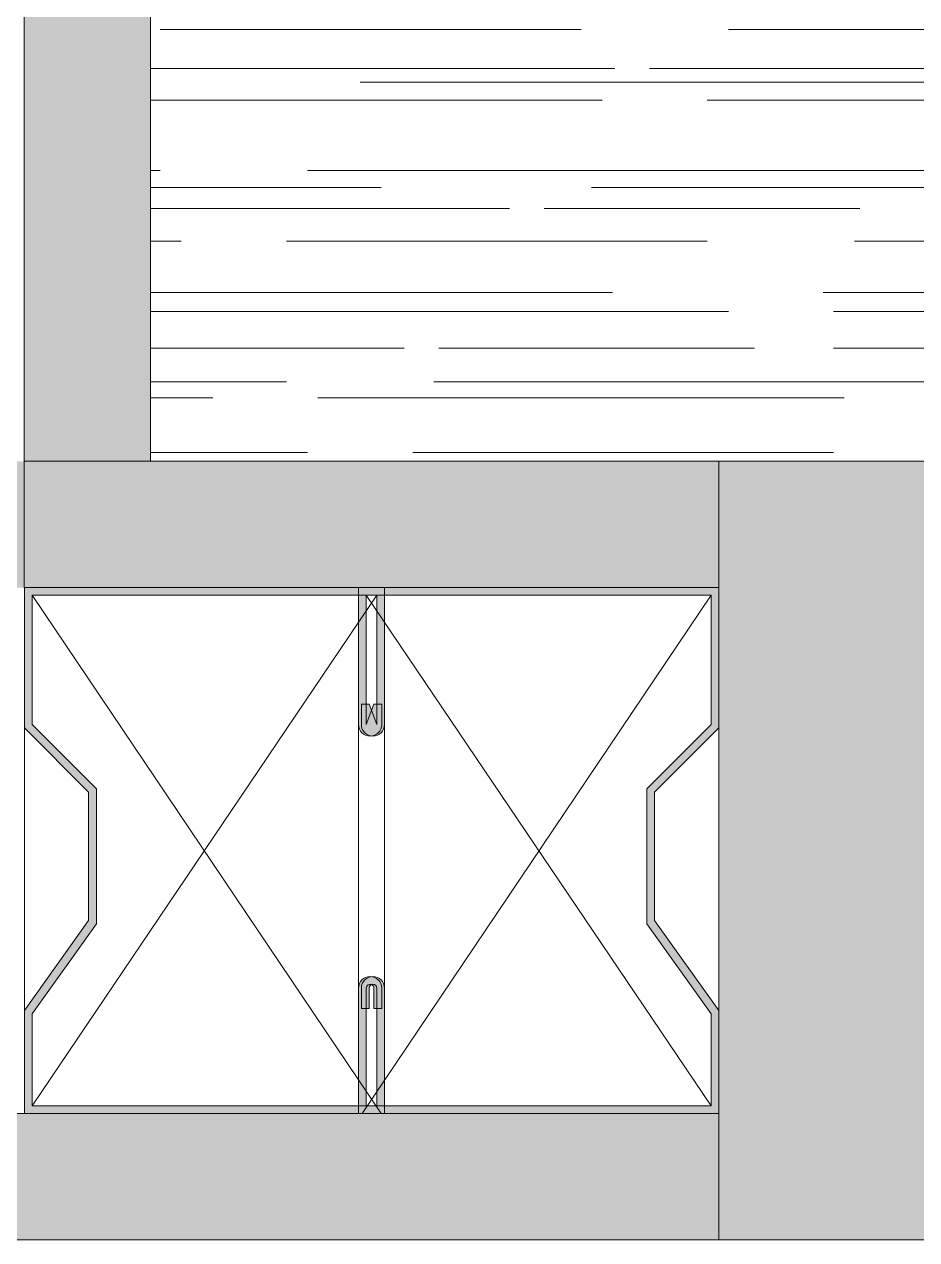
# Model space of a CAD drawing. Header units: inches. Extents: x 4017 to 5703, y -944 to 2840.
# Drawn here: x 5037.25 to 5045.73, y 1246.78 to 1258.34 of the extents above; entities that cross this region are included whole.
import ezdxf

# ---------------------------------------------------------------- set-up
doc = ezdxf.new("R2010")
doc.units = ezdxf.units.IN
doc.header["$MEASUREMENT"] = 0
doc.layers.get('0').update_dxf_attribs({"color": 5})
doc.layers.add('1 - plaster', color=1, linetype='Continuous', lineweight=9)
doc.layers.add('1 - subStructural - Bearing', color=132, linetype='Continuous', lineweight=9)

# ---------------------------------------------------------------- blocks, each defined once
blk = doc.blocks.new('ddddw')
at = {"layer": '1 - plaster', "true_color": 0xe0a352}
for points in [[(5.999848489560463, 6.789079851010683), (5.999848489560463, 5.589079851017232), (-6.799999512404611, 5.589080469591863), (-6.799999512404611, 6.789080469588953)], [(5.999848489560463, 6.789080958693376), (5.999848489560463, -0.6109579730728001), (7.999848489560463, -0.6109579730728001), (7.999848489560463, 2.3890420269272), (9.999848489560463, 2.3890420269272), (9.999848489560463, 6.789087424676836)], [(5.999848489559554, 0.5890416431248013), (5.999848489560463, -0.6109583568704693), (-0.6735058052763634, -0.6109641400198598), (-0.6735058052763634, 0.5890358599772298)], [(0.6000078125061918, -213.3997950419271), (-0.5999921874908978, -213.3997942376664), (-0.6000039100790673, -0.6109606410882407), (0.5999960899180223, -0.6109606410882407)]]:
    blk.add_hatch(color=33, dxfattribs=at).paths.add_polyline_path(points)
at = {"layer": '1 - subStructural - Bearing'}
h = blk.add_hatch(color=256, dxfattribs=at)
h.dxf.hatch_style = 1
edge = h.paths.add_edge_path()
edge.add_line((-0.5998370849747516, 4.611288912350574), (-0.5998370644856549, 5.589048894169537))
edge.add_line((-0.599837064485655, 5.589048894169537), (2.823288102840706, 5.589057257482636))
edge.add_line((2.823288102840706, 5.589057257482636), (2.823288089183734, 4.397232382867514))
edge.add_arc((2.713290088223403, 4.397232391969737), 0.1099980009603318, 179.9999952588323, 359.99999525883237, ccw=False)
edge.add_line((2.603292087270347, 4.39723240107196), (2.603292091825097, 4.590418777737796))
edge.add_line((2.603292091825097, 4.590418777737796), (2.676624097012791, 4.590418795942242))
edge.add_line((2.676624097012791, 4.590418795942242), (2.67662407424632, 4.397232382867514))
edge.add_arc((2.713290084810978, 4.397232391969737), 0.03666601056465992, 180.0000142234989, 360.000014223499)
edge.add_line((2.749956095375637, 4.39723240107196), (2.749956093105538, 5.515725272784039))
edge.add_line((2.749956093105538, 5.515725272784039), (-0.52650506385271, 5.515716909463663))
edge.add_line((-0.52650506385271, 5.515716909463663), (-0.5265050615680594, 4.641664037746523))
edge.add_line((-0.5265050615680593, 4.641664037746523), (0.08459493614918745, 3.786124019552517))
edge.add_line((0.08459493614918756, 3.786124019552517), (0.0845949111053413, 2.503173823377438))
edge.add_line((0.08459491110534145, 2.503173823377438), (-0.5265050797797813, 1.892073841587262))
edge.add_line((-0.5265050797797812, 1.892073841587262), (-0.526505091166655, 0.6624157054575335))
edge.add_line((-0.5265050911666549, 0.6624157054575335), (2.749956054397444, 0.6624240324199486))
edge.add_line((2.749956054397444, 0.6624240324199491), (2.749956068054416, 1.892082168542402))
edge.add_line((2.749956068054416, 1.892082168542402), (2.676624062866722, 1.698895773686672))
edge.add_line((2.676624062866722, 1.698895773686672), (2.603292055401653, 1.698895773686672))
edge.add_line((2.603292055401653, 1.698895773686672), (2.603292064503876, 1.892082168542402))
edge.add_arc((2.713290067734306, 1.892082168542402), 0.1099980032304302, 0, 180, ccw=False)
edge.add_line((2.823288070972012, 1.892082168542402), (2.823288061869789, 0.5890920295023534))
edge.add_line((2.823288061869789, 0.5890920295023534), (-0.5998370804200022, 0.5890836843354923))
edge.add_line((-0.5998370804200022, 0.5890836843354919), (-0.5998370826973768, 1.922448912340769))
edge.add_line((-0.5998370826973769, 1.922448912340769), (0.01126290819502185, 2.533548930554389))
edge.add_line((0.01126290819502174, 2.533548930554389), (0.01126291958189555, 3.755748912382842))
edge.add_line((0.0112629195818954, 3.755748912382842), (-0.5998370849747515, 4.611288912350574))
h = blk.add_hatch(color=256, dxfattribs=at)
h.dxf.hatch_style = 1
edge = h.paths.add_edge_path()
edge.add_line((5.999541418975241, 4.611288912350574), (5.999541398486144, 5.589048894169537))
edge.add_line((5.999541398486144, 5.589048894169537), (2.576416231159783, 5.589057257482636))
edge.add_line((2.576416231159783, 5.589057257482636), (2.576416244816755, 4.397232382867514))
edge.add_arc((2.686414245777087, 4.397232391969737), 0.1099980009603318, -179.9999952588324, 4.741167650236639e-06)
edge.add_line((2.796412246730142, 4.39723240107196), (2.796412242175393, 4.590418777737796))
edge.add_line((2.796412242175393, 4.590418777737796), (2.723080236987698, 4.590418795942242))
edge.add_line((2.723080236987698, 4.590418795942242), (2.72308025975417, 4.397232382867514))
edge.add_arc((2.686414249189511, 4.397232391969737), 0.03666601056465992, -180.00001422349897, -1.4223498908449983e-05, ccw=False)
edge.add_line((2.649748238624852, 4.39723240107196), (2.649748240894951, 5.515725272784039))
edge.add_line((2.649748240894951, 5.515725272784039), (5.926209397853199, 5.515716909463663))
edge.add_line((5.926209397853199, 5.515716909463663), (5.926209395568549, 4.641664037746523))
edge.add_line((5.926209395568549, 4.641664037746523), (5.315109397851302, 3.786124019552517))
edge.add_line((5.315109397851302, 3.786124019552517), (5.315109422895148, 2.503173823377438))
edge.add_line((5.315109422895148, 2.503173823377438), (5.926209413780271, 1.892073841587262))
edge.add_line((5.926209413780271, 1.892073841587262), (5.926209425167144, 0.6624157054575335))
edge.add_line((5.926209425167144, 0.6624157054575335), (2.649748279603045, 0.6624240324199495))
edge.add_line((2.649748279603045, 0.6624240324199491), (2.649748265946073, 1.892082168542402))
edge.add_line((2.649748265946073, 1.892082168542402), (2.723080271133767, 1.698895773686672))
edge.add_line((2.723080271133767, 1.698895773686672), (2.796412278598837, 1.698895773686672))
edge.add_line((2.796412278598837, 1.698895773686672), (2.796412269496614, 1.892082168542402))
edge.add_arc((2.686414266266183, 1.892082168542402), 0.1099980032304302, 2.544443745170813e-14, 180)
edge.add_line((2.576416263028477, 1.892082168542402), (2.5764162721307, 0.5890920295023534))
edge.add_line((2.5764162721307, 0.5890920295023534), (5.999541414420491, 0.5890836843354914))
edge.add_line((5.999541414420491, 0.5890836843354919), (5.999541416697866, 1.922448912340769))
edge.add_line((5.999541416697866, 1.922448912340769), (5.388441425805468, 2.533548930554389))
edge.add_line((5.388441425805468, 2.533548930554389), (5.388441414418594, 3.755748912382842))
edge.add_line((5.388441414418594, 3.755748912382842), (5.999541418975241, 4.611288912350574))
at = {"layer": '1 - plaster'}
for points in [[(5.999848489560463, 6.789095313779399), (5.999848489560463, 5.589095313782309), (-6.800002180401862, 5.58907998048744), (-6.79999684440736, 6.789080958693376), (5.999848489560463, 6.789080958693376)], [(5.999848489560463, 6.789080958693376), (5.999848489560463, -0.6109579730728001), (7.999848489560463, -0.6109579730728001), (7.999848489560463, 2.3890420269272), (9.999848489560463, 2.3890420269272), (9.999848489560463, 6.789087424676836), (5.999848489560463, 6.789080958693376)], [(5.999861984854761, 0.5890573604992824), (5.999861984854761, -0.6109426394978072), (-0.6001629868487726, -0.6109579727926757), (-0.6001576508542712, 0.5890430054132594), (5.999861984854761, 0.5890573604992824)], [(-0.6000148457005707, -213.3997989104973), (0.5999851542965189, -213.3997989104973), (0.6000004875904779, -0.6109579730728001), (-0.6000004906154572, -0.6109633090673015), (-0.6000148457005707, -208.3998336847581)]]:
    blk.add_lwpolyline(points, dxfattribs=at)
at = {"layer": '1 - subStructural - Bearing'}
for p, q in [((2.79023711724858, 5.589057176726783), (-0.5265083168605997, 0.6624157054575335)), ((2.609467216751909, 5.589057176726783), (5.926212650861089, 0.6624157054575335)), ((2.749952828703499, 0.6624240324199491), (-0.5265082895393789, 5.515716909463663)), ((2.64975150529699, 0.6624240324199491), (5.926212623539868, 5.515716909463663))]:
    blk.add_line(p, q, dxfattribs=at)
for points in [[(-0.5998370849747516, 4.611288912350574), (-0.599837064485655, 5.589048894169537), (2.823288102840706, 5.589057257482636), (2.823288089183734, 4.397232382867514, -0.9999999999999999), (2.603292087270347, 4.39723240107196), (2.603292091825097, 4.590418777737796), (2.676624097012791, 4.590418795942242), (2.67662407424632, 4.397232382867514, 0.9999999999999999), (2.749956095375637, 4.39723240107196), (2.749956093105538, 5.515725272784039), (-0.52650506385271, 5.515716909463663), (-0.5265050615680593, 4.641664037746523), (0.08459493614918756, 3.786124019552517), (0.08459491110534145, 2.503173823377438), (-0.5265050797797812, 1.892073841587262), (-0.5265050911666549, 0.6624157054575335), (2.749956054397444, 0.6624240324199491), (2.749956068054416, 1.892082168542402), (2.676624062866722, 1.698895773686672), (2.603292055401653, 1.698895773686672), (2.603292064503876, 1.892082168542402, -0.9999999999999999), (2.823288070972012, 1.892082168542402), (2.823288061869789, 0.5890920295023534), (-0.5998370804200022, 0.5890836843354919), (-0.5998370826973769, 1.922448912340769), (0.01126290819502174, 2.533548930554389), (0.0112629195818954, 3.755748912382842)], [(5.999541418975241, 4.611288912350574), (5.999541398486144, 5.589048894169537), (2.576416231159783, 5.589057257482636), (2.576416244816755, 4.397232382867514, 0.9999999999999999), (2.796412246730142, 4.39723240107196), (2.796412242175393, 4.590418777737796), (2.723080236987698, 4.590418795942242), (2.72308025975417, 4.397232382867514, -0.9999999999999999), (2.649748238624852, 4.39723240107196), (2.649748240894951, 5.515725272784039), (5.926209397853199, 5.515716909463663), (5.926209395568549, 4.641664037746523), (5.315109397851302, 3.786124019552517), (5.315109422895148, 2.503173823377438), (5.926209413780271, 1.892073841587262), (5.926209425167144, 0.6624157054575335), (2.649748279603045, 0.6624240324199491), (2.649748265946073, 1.892082168542402), (2.723080271133767, 1.698895773686672), (2.796412278598837, 1.698895773686672), (2.796412269496614, 1.892082168542402, 0.9999999999999999), (2.576416263028477, 1.892082168542402), (2.5764162721307, 0.5890920295023534), (5.999541414420491, 0.5890836843354919), (5.999541416697866, 1.922448912340769), (5.388441425805468, 2.533548930554389), (5.388441414418594, 3.755748912382842)]]:
    blk.add_lwpolyline(points, format="xyb", close=True, dxfattribs=at)
for points in [[(2.823288061869789, 5.589048894169537), (-0.599837064485655, 5.589048894169537), (-0.599837064485655, 0.5890488941695367), (2.823288061869789, 0.5890488941695367), (2.823288061869789, 5.589048894169537)], [(2.5764162721307, 5.589048894169537), (5.999541398486144, 5.589048894169537), (5.999541398486144, 0.5890488941695367), (2.5764162721307, 0.5890488941695367), (2.5764162721307, 5.589048894169537)]]:
    blk.add_lwpolyline(points, dxfattribs=at)
blk = doc.blocks.new('ceiling2')
at = {"layer": '1 - subStructural - Bearing', "true_color": 0xa4dbe8}
h = blk.add_hatch(dxfattribs=at)
h.set_pattern_fill('AR-RROOF', color=141)
h.set_pattern_definition([(0, (-5847.243563364055, -1151.217230804605), (2.2, 1), [15, -2, 5, -1]), (0, (-5845.913563364055, -1150.717230804605), (-1, 1.33), [3, -0.33, 6, -0.75]), (0, (-5846.743563364055, -1150.367230804605), (5.2, 0.67), [8, -1.4, 4, -1])])
h.paths.add_polyline_path([(89.99986030431137, -1.818989403545856e-12), (89.99984957441757, 39.99931143030699), (2.820622501490107, 39.99931143031063), (2.820622501490107, -1.818989403545856e-12)])

msp = doc.modelspace()

# ---------------------------------------------------------------- block references
at = {"xscale": -1, "rotation": 180}
msp.add_blockref('ddddw', (5037.850623019528, 1253.569685941891), dxfattribs=at)
at = {"xscale": -1}
msp.add_blockref('ceiling2', (5128.450428944459, 1254.180654523734), dxfattribs=at)

doc.saveas('drawing.dxf')
